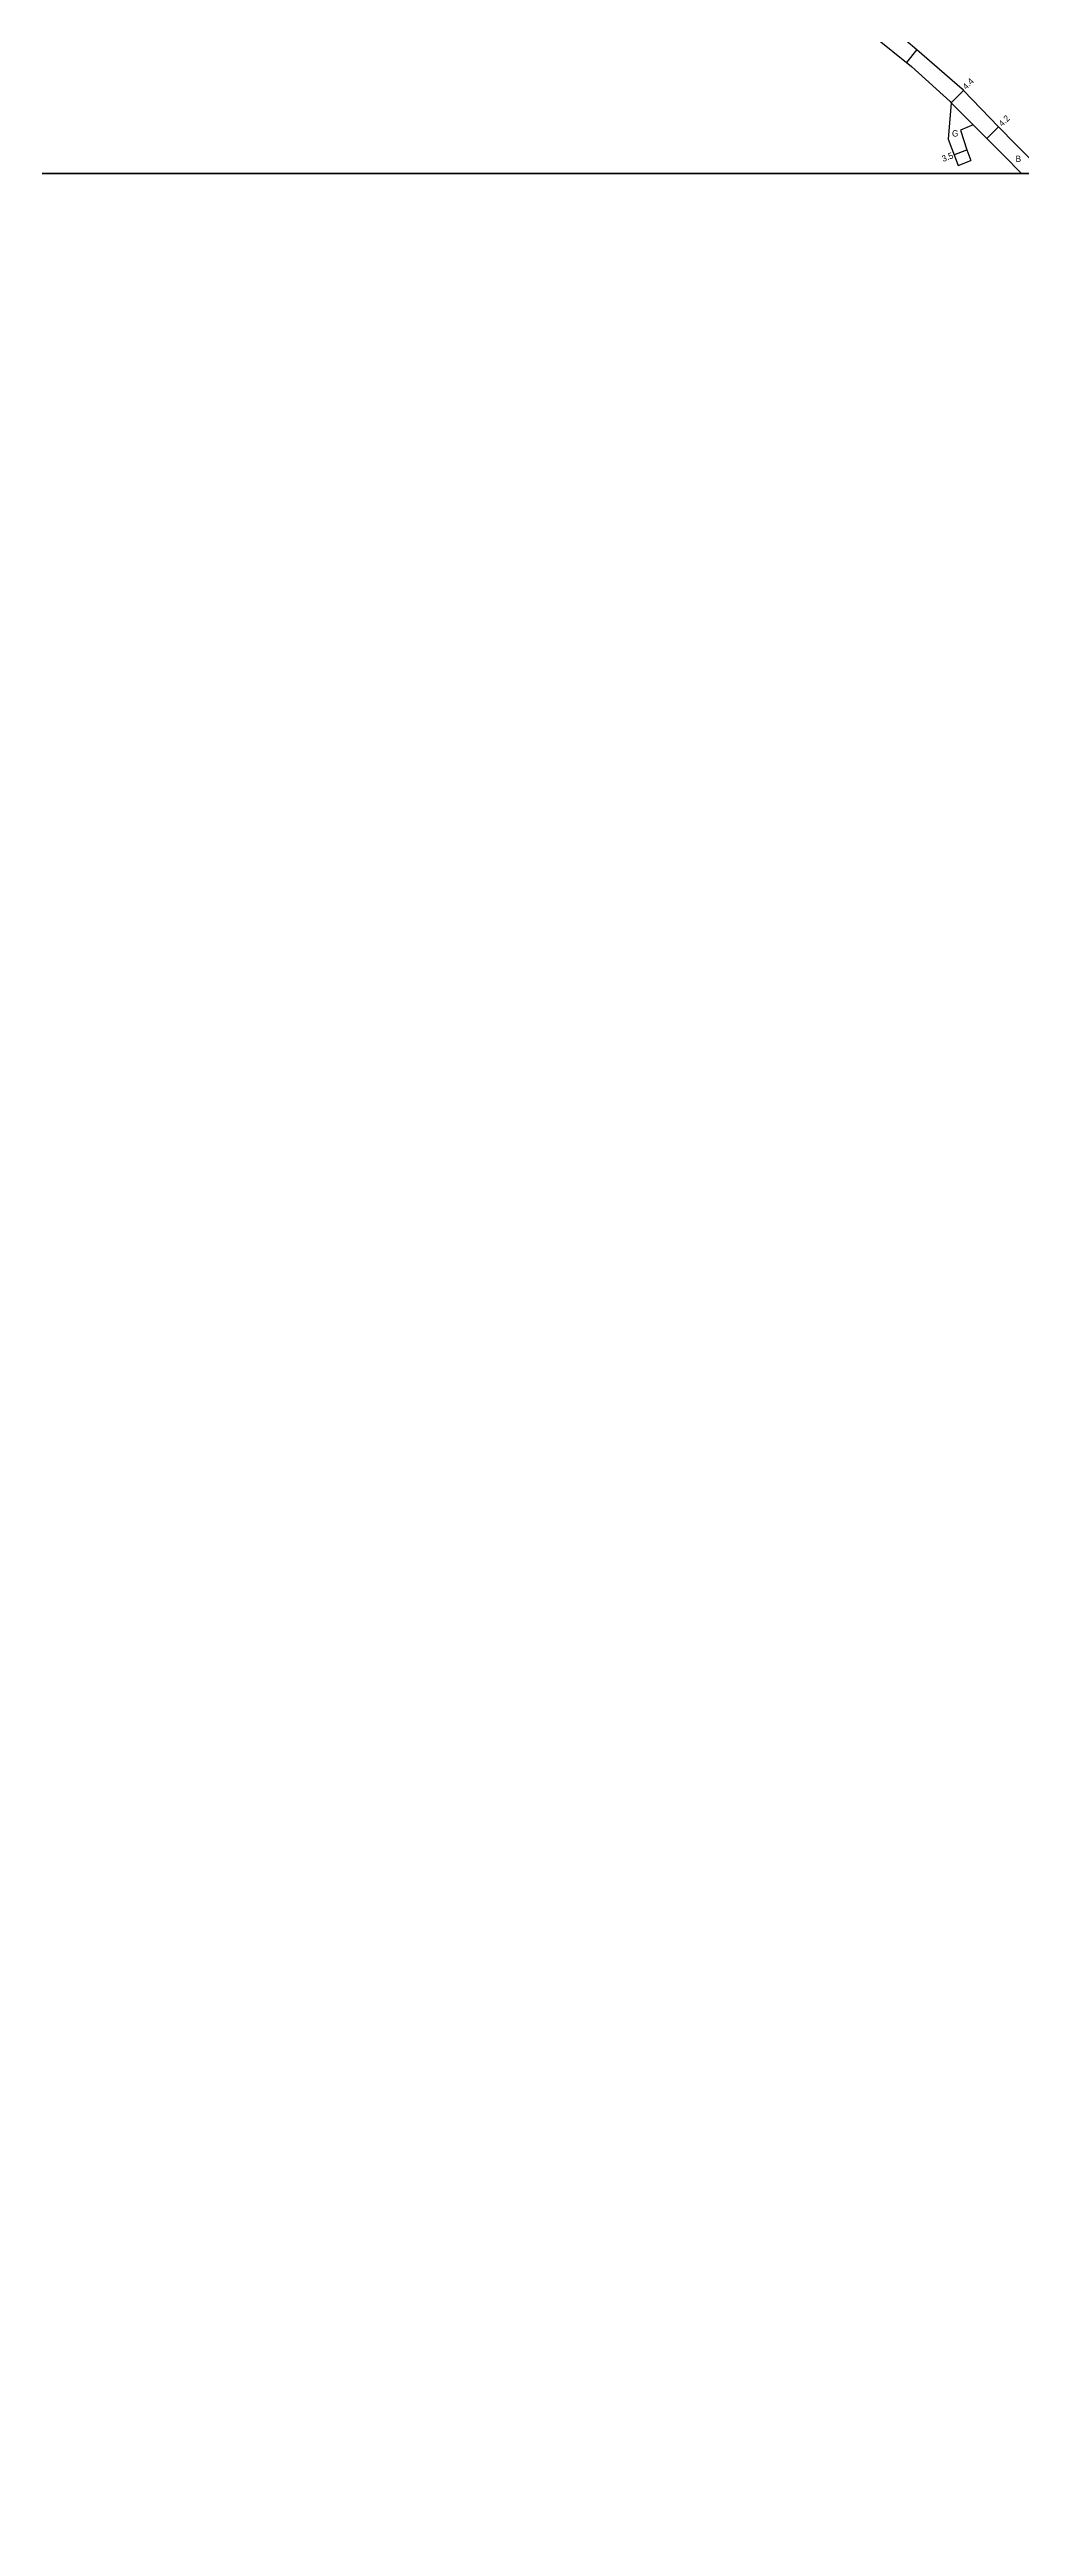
# Model space of a CAD drawing. Header units: metres. Extents: x -4000 to -800, y -99000 to -96000.
# Drawn here: x -1991 to -1745, y -98396 to -97769 of the extents above; entities that cross this region are included whole.
import ezdxf

# ---------------------------------------------------------------- set-up
doc = ezdxf.new("R2010")
doc.units = ezdxf.units.M
doc.header["$LTSCALE"] = 2.5
for name, color, linetype in [('図郭', 7, 'Continuous'), ('幅員', 7, 'Continuous'), ('舗装', 7, 'Continuous'), ('道路', 7, 'Continuous')]:
    doc.layers.add(name, color=color, linetype=linetype)
doc.styles.get("Standard").update_dxf_attribs({"font": ''})
doc.styles.get('Standard').set_extended_font_data('@MS PGothic')

msp = doc.modelspace()

# ---------------------------------------------------------------- linework, layer by layer
at = {"layer": '図郭'}
for points in [[(-2400, -97800), (-1600, -97800), (-1600, -97200), (-2400, -97200)], [(-2400, -98400), (-1600, -98400), (-1600, -97800), (-2400, -97800)]]:
    msp.add_lwpolyline(points, close=True, dxfattribs=at)
at = {"layer": '幅員'}
for points in [[(-1771.41, -97768.56), (-1774.04, -97771.83)], [(-1759.53, -97778.95), (-1762.65, -97782.05)], [(-1750.66, -97788.18), (-1753.64, -97791.14)], [(-1761.97, -97795.24), (-1758.7, -97793.99)]]:
    msp.add_lwpolyline(points, dxfattribs=at)
at = {"layer": '舗装'}
msp.add_lwpolyline([(-1762.65, -97782.05), (-1757.08, -97787.66)], dxfattribs=at)
at = {"layer": '道路'}
for points in [[(-1856.41, -97665.35), (-1849.39, -97675.66), (-1842.37, -97685.96), (-1829, -97702.68), (-1816.27, -97722.86), (-1814.86, -97725.1), (-1804.25, -97741.38), (-1796.23, -97752.32), (-1792.09, -97757.09), (-1782.59, -97764.95), (-1772.74, -97772.87), (-1762.98, -97781.72), (-1762.65, -97782.05)], [(-1800.55, -97738.82), (-1792.71, -97749.51), (-1788.94, -97753.85), (-1779.75, -97761.46), (-1771.41, -97768.56)], [(-1771.41, -97768.56), (-1759.94, -97778.54), (-1759.53, -97778.95)], [(-1759.53, -97778.95), (-1750.66, -97788.18)], [(-1762.65, -97782.05), (-1763.48, -97791.31), (-1760.94, -97797.93)], [(-1757.08, -97787.66), (-1760.36, -97788.98)], [(-1760.36, -97788.98), (-1758.7, -97793.99)], [(-1757.08, -97787.66), (-1753.64, -97791.14)], [(-1753.64, -97791.14), (-1749.26, -97795.54)], [(-1750.66, -97788.18), (-1746.27, -97792.6)], [(-1760.94, -97797.93), (-1757.67, -97796.68)], [(-1758.7, -97793.99), (-1757.67, -97796.68)], [(-1749.26, -97795.54), (-1744.87, -97800)], [(-1746.27, -97792.6), (-1738.97, -97800)]]:
    msp.add_lwpolyline(points, dxfattribs=at)

# ---------------------------------------------------------------- texts
at = {"layer": '幅員'}
for s, rotation, p in [('4.4', 44.77143, (-1758.86, -97778.82)), ('4.2', 44.77143, (-1749.73, -97788.2)), ('3.5', 20.97035, (-1764.7, -97797.08))]:
    msp.add_text(s, height=1.6, rotation=rotation, dxfattribs=at).set_placement(p)
at = {"layer": '舗装'}
for s, p in [('G', (-1762.48, -97790.6)), ('B', (-1746.36, -97797.03))]:
    msp.add_text(s, height=1.6, dxfattribs=at).set_placement(p)

doc.saveas('drawing.dxf')
